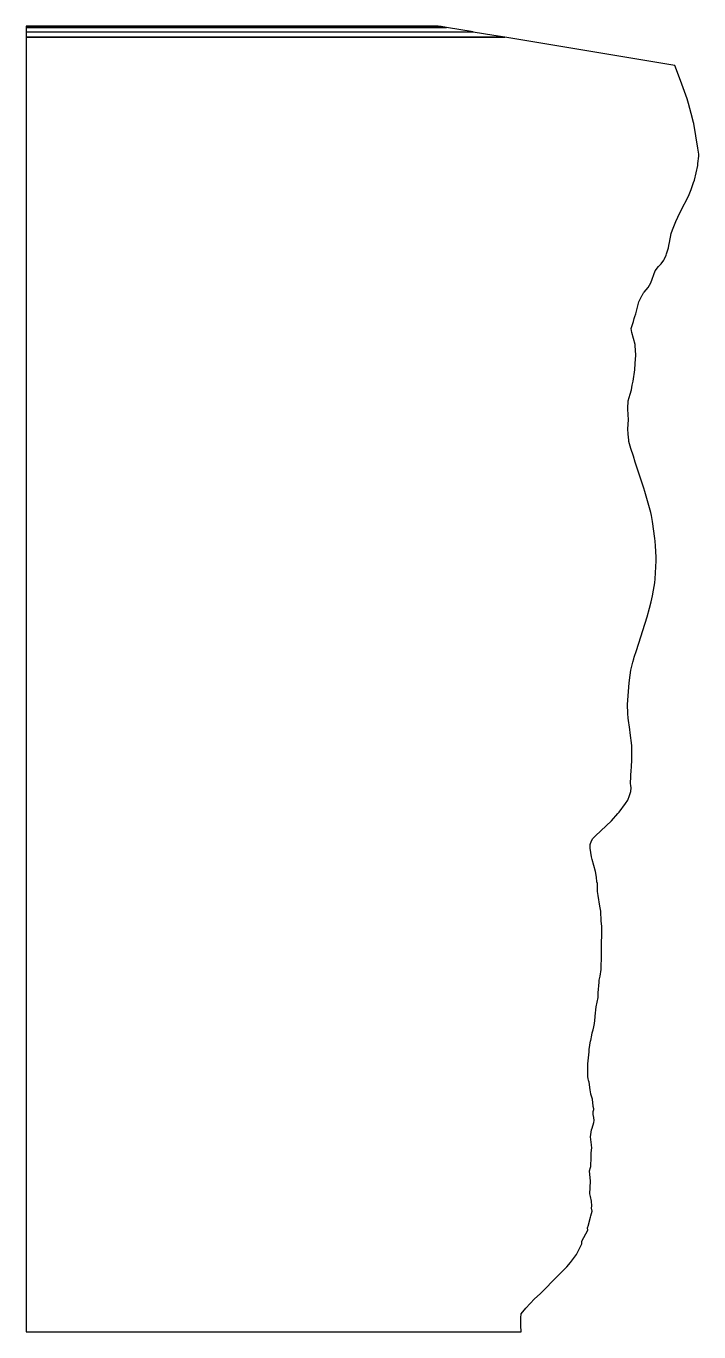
# Model space of a CAD drawing. Extents: x -56 to 38, y -92 to 92.
import ezdxf

# ---------------------------------------------------------------- set-up
doc = ezdxf.new("R2010")
doc.units = 0
doc.layers.add('16_48000', color=7, linetype='CONTINUOUS')

msp = doc.modelspace()

# ---------------------------------------------------------------- linework, layer by layer
at = {"layer": '16_48000', "color": 5}
for points in [[(-37.309, 91.492), (1.918, 91.492), (1.73, 91.524), (-56.17, 91.524), (-56.17, 91.492), (-37.309, 91.492)], [(-37.015, 91.44801), (2.175, 91.44801), (1.932, 91.49001), (-56.17, 91.49001), (-56.17, 91.44801), (-37.015, 91.44801)], [(-36.437, 91.326), (2.916, 91.326), (2.185, 91.44701), (-56.17, 91.44701), (-56.17, 91.326), (-36.437, 91.326)], [(-34.925, 90.7), (6.668, 90.7), (2.926, 91.32401), (-56.17, 91.32401), (-56.17, 90.7), (-34.925, 90.7)], [(9.6, 90.20901), (6.687, 90.69601), (-56.17, 90.69601), (-56.17, 89.957), (11.117, 89.957), (9.6, 90.20901)], [(-56.17, -15.176), (-56.17, -92.11401), (13.438, -92.11401), (13.368, -91.234), (13.373, -91.07001), (13.356, -89.966), (13.425, -89.75301), (13.427, -89.582), (14.092, -88.769), (15.308, -87.48701), (16.074, -86.74001), (18.628, -84.19901), (19.83, -82.966), (20.369, -82.34801), (21.22, -81.244), (21.901, -79.83601), (21.934, -79.714), (21.957, -79.341), (22.77, -77.801), (22.739, -77.47401), (22.883, -77.08601), (22.876, -77.07401), (22.879, -77.04501), (23.165, -75.979), (23.225, -75.792), (23.395, -75.158), (23.3, -74.728), (23.351, -74.368), (23.321, -73.736), (23.154, -73.066), (23.072, -72.701), (23.154, -70.902), (23.033, -69.482), (23.182, -68.97501), (23.192, -68.867), (23.192, -68.61301), (23.273, -67.79301), (23.267, -66.993), (23.348, -66.203), (23.371, -66.17101), (23.293, -65.884), (23.307, -65.82101), (23.189, -64.69601), (23.245, -64.034), (23.323, -63.721), (23.317, -63.692), (23.383, -63.455), (23.657, -62.664), (23.69, -62.389), (23.634, -61.948), (23.551, -61.539), (23.55, -61.108), (23.634, -60.817), (23.631, -60.751), (23.551, -60.422), (23.544, -60.368), (23.462, -59.398), (23.27, -58.827), (23.208, -58.664), (23.183, -58.33), (23.134, -58.117), (22.977, -56.925), (22.972, -56.897), (22.956, -56.88), (22.861, -56.533), (22.803, -56.208), (22.805, -54.434), (22.966, -52.729), (22.967, -52.417), (23.172, -51.2), (23.197, -51.116), (23.349, -50.402), (23.413, -50.063), (23.561, -49.639), (23.62, -49.232), (23.711, -48.731), (23.812, -47.842), (23.814, -47.712), (23.97, -46.389), (24.242, -45.085), (24.249, -44.42), (24.382, -42.93), (24.384, -42.775), (24.399, -42.639), (24.522, -42.064), (24.684, -41.168), (24.705, -39.083), (24.709, -37.582), (24.726, -37.172), (24.773, -36.537), (24.739, -35.047), (24.683, -34.364), (24.629, -32.962), (24.494, -32.261), (24.236, -30.747), (24.165, -30.194), (24.128, -29.06), (24.07, -28.825), (24.001, -28.159), (23.847, -27.385), (23.395, -25.69), (23.314, -25.305), (23.104, -24.1), (23.116, -23.77), (23.138, -23.573), (23.288, -23.038), (23.518, -22.721), (23.542, -22.676), (23.876, -22.33), (26.115, -20.24), (27.022, -19.223), (27.18, -19.003), (28.077, -17.819), (28.401, -17.318), (28.665, -16.69), (28.804, -16.272), (28.84, -16.122), (28.901, -15.613), (28.842, -15.294), (28.802, -15), (28.89, -13.017), (28.909, -12.817), (28.919, -12.42), (28.971, -11.912), (28.979, -10.63), (28.968, -10.167), (28.974, -9.656), (28.728, -7.863), (28.685, -7.415), (28.469, -5.797), (28.413, -5.138), (28.388, -3.893), (28.583, -0.818), (28.753, 0.227), (28.845, 0.955), (29.107, 2.056), (29.237, 2.532), (29.308, 2.781), (29.618, 3.707), (31.147, 8.453), (31.453, 9.648), (31.698, 10.566), (31.866, 11.4), (32.047, 12.183), (32.201, 13.244), (32.25, 13.778), (32.401, 16.345), (32.405, 16.615), (32.379, 16.853), (32.282, 18.449), (32.255, 19.083), (32.222, 19.467), (31.905, 21.876), (31.745, 22.704), (31.648, 23.102), (30.822, 26.081), (30.645, 26.533), (29.436, 30.211), (29.19, 31.041), (28.848, 32.131), (28.577, 33.119), (28.541, 33.306), (28.471, 34.159), (28.436, 34.906), (28.495, 36.173), (28.423, 37.638), (28.419, 37.927), (28.477, 38.644), (28.481, 38.825), (28.746, 39.775), (28.922, 40.351), (29.048, 41.043), (29.188, 41.607), (29.399, 43.173), (29.444, 44.059), (29.525, 45.266), (29.449, 46.622), (29.432, 46.771), (28.962, 48.455), (28.905, 48.977), (29.234, 49.973), (29.309, 50.4), (29.418, 50.687), (29.532, 51.064), (29.971, 52.763), (29.995, 52.822), (30.428, 53.664), (30.459, 53.744), (30.552, 53.934), (30.621, 54.032), (30.7, 54.124), (31.271, 54.763), (31.636, 55.425), (32.27, 57.111), (32.707, 57.732), (33.083, 58.081), (33.467, 58.609), (33.58, 58.794), (33.817, 59.29), (33.87, 59.494), (34.122, 60.342), (34.169, 60.666), (34.254, 61.098), (34.52, 62.336), (34.703, 62.862), (35.148, 64.024), (35.427, 64.65501), (35.913, 65.663), (36.881, 67.508), (37.034, 67.86401), (37.318, 68.568), (37.669, 69.553), (37.772, 69.882), (38.241, 71.911), (38.271, 72.202), (38.402, 73.23901), (38.374, 73.51), (38.257, 74.33801), (37.672, 77.82201), (37.637, 77.992), (37.318, 79.244), (36.944, 80.659), (36.757, 81.289), (35.815, 83.898), (35.041, 85.96301), (11.121, 89.957), (-56.17, 89.957), (-56.17, -15.176)]]:
    msp.add_lwpolyline(points, dxfattribs=at)

doc.saveas('drawing.dxf')
